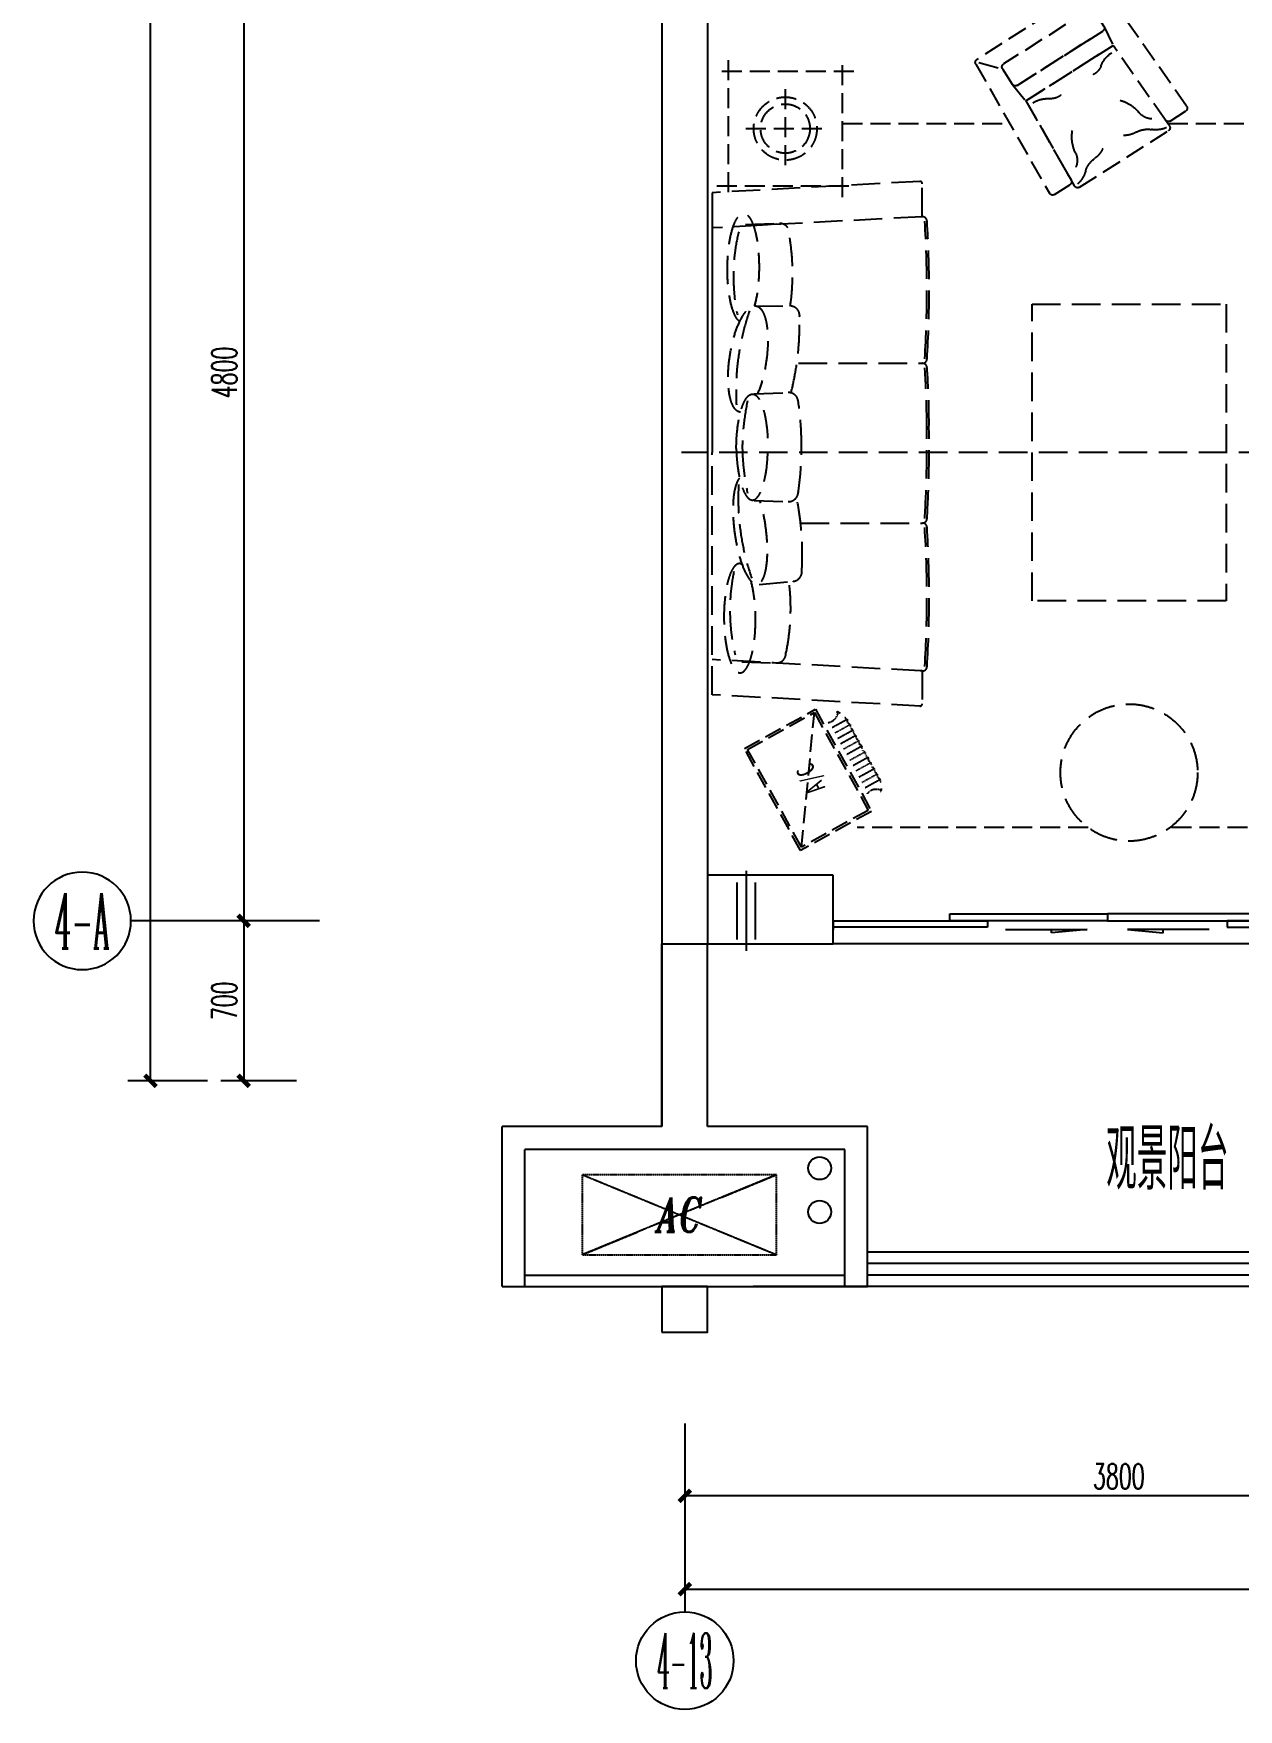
# Model space of a CAD drawing. Extents: x 184967 to 628822, y -100826 to 121332.
# Drawn here: x 391443 to 396719, y 1442 to 8777 of the extents above; entities that cross this region are included whole.
import ezdxf
from ezdxf.enums import TextEntityAlignment as Align

# ---------------------------------------------------------------- set-up
doc = ezdxf.new("R2010")
doc.units = 0
doc.header["$MEASUREMENT"] = 0
for name, pattern in [('$3$DASH', [0.35, 0.25, -0.1]), ('__DASH', [0.35, 0.25, -0.1]), ('DASH', [0.35, 0.25, -0.1])]:
    doc.linetypes.add(name, pattern=pattern)
for name, color, linetype in [('0-活动家具', 55, 'Continuous'), ('AXIS_TEXT', 7, 'Continuous'), ('by', 30, 'Continuous'), ('FF-活动家具', 51, 'Continuous'), ('KT', 8, 'DASH'), ('P10-活动家具', 55, 'DASH'), ('PUB_DIM', 3, 'Continuous'), ('TEXT', 7, 'Continuous'), ('VPIPE-凝结', 150, 'TG_N'), ('VPIPE-雨水', 4, 'TG_Y'), ('WALL', 145, 'Continuous'), ('WINDOW', 141, 'Continuous'), ('栏杆', 4, 'Continuous'), ('看线', 67, 'Continuous')]:
    doc.layers.add(name, color=color, linetype=linetype)
doc.styles.add('_TCH_AXIS', font='COMPLEX', dxfattribs={"bigfont": 'GBCBIG'})
doc.styles.add('COMPLEX', font='COMPLEX')
doc.styles.add('ENGLISH', font='italict.shx')
doc.styles.add('R黑体', font='simhei.ttf', dxfattribs={"width": 0.85})
doc.styles.add('TG_LINETYPE', font='GBXWXT', dxfattribs={"width": 0.7, "height": 3, "bigfont": 'GBCBIG'})
doc.styles.add('宋体', font='romans.shx', dxfattribs={"height": 2, "bigfont": 'gbcbig.shx'})
doc.styles.add('尺寸标注', font='txt.shx', dxfattribs={"width": 0.6, "height": 110})
doc.linetypes.add('TG_N', pattern='A,3,-0.34,["N",TG_LINETYPE,S=0.1,R=0,X=-0.23,Y=-0.08],0', length=3.34)
doc.linetypes.add('TG_Y', pattern='A,3,-0.34,["Y",TG_LINETYPE,S=0.1,R=0,X=-0.23,Y=-0.08],0', length=3.34)
doc.dimstyles.new('1-50', dxfattribs={"dimscale": 50, "dimtxt": 110, "dimasz": 1, "dimexe": 2, "dimexo": 2, "dimgap": 0.6, "dimtad": 1, "dimdec": 0, "dimrnd": 5, "dimtxsty": '尺寸标注', "dimblk": 'ARCHTICK', "dimcen": 2.5, "dimclrd": 251, "dimclre": 251, "dimclrt": 50, "dimadec": 0, "dimazin": 0, "dimtfac": 1, "dimtdec": 0, "dimtix": 1, "dimtmove": 2, "dimatfit": 3, "dimldrblk": 'DOT', "dimfxl": 0, "dimarcsym": 0})

# ---------------------------------------------------------------- blocks, each defined once
blk = doc.blocks.new('awrtt')
at = {"layer": 'KT', "linetype": 'DASH'}
for p, q in [((195123.3, -20712.9), (194273.3, -20712.9)), ((194273.3, -20712.9), (194516.2, -20812.9)), ((195123.3, -20712.9), (194273.3, -21062.9)), ((194273.3, -21062.9), (194273.3, -20712.9)), ((194273.3, -20712.9), (195123.3, -21062.9)), ((194880.5, -20812.9), (195123.3, -20712.9)), ((195123.3, -21062.9), (195123.3, -20712.9)), ((195123.3, -21062.9), (195123.3, -20712.9)), ((194273.3, -21062.9), (194516.2, -20962.9)), ((194880.5, -20962.9), (195123.3, -21062.9)), ((194273.3, -21062.9), (195123.3, -21062.9))]:
    blk.add_line(p, q, dxfattribs=at)
at = {"layer": 'KT', "linetype": 'DASH', "style": 'ENGLISH', "width": 0.75}
blk.add_text('AC', height=150, dxfattribs=at).set_placement((194698.3, -20887.9), align=Align.MIDDLE_CENTER)
blk = doc.blocks.new('A$C66E365A4')
at = {"layer": '栏杆'}
for p, q in [((0, 0), (0, -350)), ((-40, -50), (-40, -300)), ((40, -50), (40, -300))]:
    blk.add_line(p, q, dxfattribs=at)
blk = doc.blocks.new('$DorLib2D$00000138')
at = {"color": 0, "linetype": 'Continuous'}
for p, q in [((-0.2875, 0), (-0.2875, 0.1538)), ((-0.2875, 0.1538), (0, 0.1538)), ((0, 0.1538), (0, 0)), ((0.2875, 0.1538), (0, 0.1538)), ((0.2875, 0), (0.2875, 0.1538)), ((-0.5, -0.1399), (-0.5, 0)), ((-0.5, 0), (-0.2187, 0)), ((0, 0), (-0.2875, 0)), ((-0.2187, 0), (-0.2187, -0.1399)), ((0, 0), (0.2875, 0)), ((0.2187, 0), (0.2187, -0.1399)), ((0.5, 0), (0.2187, 0)), ((0.5, 0), (0.5, -0.1946)), ((0.5, -0.1399), (0.5, 0)), ((-0.2187, -0.1399), (-0.5, -0.1399)), ((0.2187, -0.1399), (0.5, -0.1399)), ((-0.1857, -0.186), (-0.037, -0.186)), ((-0.037, -0.186), (-0.1019, -0.2583)), ((-0.1019, -0.2583), (-0.1019, -0.186)), ((0.1857, -0.186), (0.037, -0.186)), ((0.037, -0.186), (0.1019, -0.2583)), ((0.1019, -0.2583), (0.1019, -0.186))]:
    blk.add_line(p, q, dxfattribs=at)
blk = doc.blocks.new('_ArchTick')
at = {"color": 0, "linetype": 'ByBlock', "const_width": 0.4}
blk.add_lwpolyline([(-0.5, -0.5), (0.5, 0.5)], dxfattribs=at)
blk = doc.blocks.new('*D1077')
at = {"layer": 'Defpoints', "color": 0, "linetype": 'ByBlock', "transparency": 16777216}
for p in [(391955.3, 14993.4), (392694.4, 14993.4), (392694.4, 4193.4)]:
    blk.add_point(p, dxfattribs=at)
at = {"layer": 'PUB_DIM', "color": 251, "lineweight": -2, "transparency": 16777216}
for p, q in [((392205.3, 14993.4), (391855.3, 14993.4)), ((391955.3, 4193.4), (391955.3, 14993.4)), ((392205.3, 4193.4), (391855.3, 4193.4))]:
    blk.add_line(p, q, dxfattribs=at)
at = {"layer": 'PUB_DIM', "color": 251, "linetype": 'ByBlock', "lineweight": -2, "transparency": 16777216, "xscale": 50, "yscale": 50, "zscale": 50}
for p, rotation in [((391955.3, 14993.4), 90), ((391955.3, 4193.4), 270)]:
    blk.add_blockref('_ArchTick', p, dxfattribs=dict(at, rotation=rotation))
at = {"layer": 'PUB_DIM', "color": 50, "linetype": 'ByBlock', "transparency": 16777216, "insert": (391870.3, 9593.4), "char_height": 110, "attachment_point": 5, "rotation": 90, "style": '尺寸标注'}
blk.add_mtext('10800', dxfattribs=at)
blk = doc.blocks.new('_Dot')
at = {"color": 0, "linetype": 'ByBlock', "lineweight": -2}
blk.add_line((-0.5, 0), (-1, 0), dxfattribs=at)
at = {"color": 0, "linetype": 'ByBlock', "const_width": 0.5}
blk.add_lwpolyline([(-0.25, 0, 1), (0.25, 0, 1)], format="xyb", close=True, dxfattribs=at)
blk = doc.blocks.new('*D1081')
at = {"layer": 'Defpoints', "color": 0, "linetype": 'ByBlock', "transparency": 16777216}
for p in [(392694.4, 9693.4), (392363.1, 4893.4), (392694.4, 4893.4)]:
    blk.add_point(p, dxfattribs=at)
at = {"layer": 'PUB_DIM', "color": 251, "lineweight": -2, "transparency": 16777216}
for p, q in [((392594.4, 9693.4), (392263.1, 9693.4)), ((392363.1, 9693.4), (392363.1, 4893.4)), ((392594.4, 4893.4), (392263.1, 4893.4))]:
    blk.add_line(p, q, dxfattribs=at)
at = {"layer": 'PUB_DIM', "color": 251, "linetype": 'ByBlock', "lineweight": -2, "transparency": 16777216, "xscale": 50, "yscale": 50, "zscale": 50}
for p, rotation in [((392363.1, 9693.4), 90), ((392363.1, 4893.4), 270)]:
    blk.add_blockref('_ArchTick', p, dxfattribs=dict(at, rotation=rotation))
at = {"layer": 'PUB_DIM', "color": 50, "linetype": 'ByBlock', "transparency": 16777216, "insert": (392278.1, 7293.4), "char_height": 110, "attachment_point": 5, "rotation": 90, "style": '尺寸标注'}
blk.add_mtext('4800', dxfattribs=at)
blk = doc.blocks.new('*D1082')
at = {"layer": 'Defpoints', "color": 0, "linetype": 'ByBlock', "transparency": 16777216}
for p in [(392694.4, 4893.4), (392363.1, 4193.4), (392694.4, 4193.4)]:
    blk.add_point(p, dxfattribs=at)
at = {"layer": 'PUB_DIM', "color": 251, "lineweight": -2, "transparency": 16777216}
for p, q in [((392594.4, 4893.4), (392263.1, 4893.4)), ((392363.1, 4893.4), (392363.1, 4193.4)), ((392594.4, 4193.4), (392263.1, 4193.4))]:
    blk.add_line(p, q, dxfattribs=at)
at = {"layer": 'PUB_DIM', "color": 251, "linetype": 'ByBlock', "lineweight": -2, "transparency": 16777216, "xscale": 50, "yscale": 50, "zscale": 50}
for p, rotation in [((392363.1, 4893.4), 90), ((392363.1, 4193.4), 270)]:
    blk.add_blockref('_ArchTick', p, dxfattribs=dict(at, rotation=rotation))
at = {"layer": 'PUB_DIM', "color": 50, "linetype": 'ByBlock', "transparency": 16777216, "insert": (392278.1, 4543.4), "char_height": 110, "attachment_point": 5, "rotation": 90, "style": '尺寸标注'}
blk.add_mtext('700', dxfattribs=at)
blk = doc.blocks.new('_AXISO')
blk.add_circle((0, 0), 0.5)
at = {"layer": 'AXIS_TEXT', "style": 'COMPLEX', "width": 1.041667}
blk.add_attdef('A', text='', height=0.56, dxfattribs=at).set_placement((-0.25, -0.28), (0.25, -0.28), align=Align.FIT)
blk = doc.blocks.new('*D1089')
at = {"layer": 'Defpoints', "color": 0, "linetype": 'ByBlock', "transparency": 16777216}
for p in [(394294.4, 2693.4), (403794.4, 2693.4), (403794.4, 1968.2)]:
    blk.add_point(p, dxfattribs=at)
at = {"layer": 'PUB_DIM', "color": 251, "lineweight": -2, "transparency": 16777216}
for p, q in [((394294.4, 2218.2), (394294.4, 1868.2)), ((403794.4, 2218.2), (403794.4, 1868.2)), ((394294.4, 1968.2), (403794.4, 1968.2))]:
    blk.add_line(p, q, dxfattribs=at)
at = {"layer": 'PUB_DIM', "color": 251, "linetype": 'ByBlock', "lineweight": -2, "transparency": 16777216, "xscale": 50, "yscale": 50, "zscale": 50, "rotation": 180}
blk.add_blockref('_ArchTick', (394294.4, 1968.2), dxfattribs=at)
at = {"layer": 'PUB_DIM', "color": 251, "linetype": 'ByBlock', "lineweight": -2, "transparency": 16777216, "xscale": 50, "yscale": 50, "zscale": 50}
blk.add_blockref('_ArchTick', (403794.4, 1968.2), dxfattribs=at)
at = {"layer": 'PUB_DIM', "color": 50, "linetype": 'ByBlock', "transparency": 16777216, "insert": (399044.4, 2053.2), "char_height": 110, "attachment_point": 5, "style": '尺寸标注'}
blk.add_mtext('9500', dxfattribs=at)
blk = doc.blocks.new('*D1090')
at = {"layer": 'Defpoints', "color": 0, "linetype": 'ByBlock', "transparency": 16777216}
for p in [(394294.4, 2693.4), (398094.4, 2693.4), (394294.4, 2377.1)]:
    blk.add_point(p, dxfattribs=at)
at = {"layer": 'PUB_DIM', "color": 251, "lineweight": -2, "transparency": 16777216}
for p, q in [((394294.4, 2593.4), (394294.4, 2277.1)), ((398094.4, 2593.4), (398094.4, 2277.1)), ((398094.4, 2377.1), (394294.4, 2377.1))]:
    blk.add_line(p, q, dxfattribs=at)
at = {"layer": 'PUB_DIM', "color": 251, "linetype": 'ByBlock', "lineweight": -2, "transparency": 16777216, "xscale": 50, "yscale": 50, "zscale": 50, "rotation": 180}
blk.add_blockref('_ArchTick', (394294.4, 2377.1), dxfattribs=at)
at = {"layer": 'PUB_DIM', "color": 251, "linetype": 'ByBlock', "lineweight": -2, "transparency": 16777216, "xscale": 50, "yscale": 50, "zscale": 50}
blk.add_blockref('_ArchTick', (398094.4, 2377.1), dxfattribs=at)
at = {"layer": 'PUB_DIM', "color": 50, "linetype": 'ByBlock', "transparency": 16777216, "insert": (396194.4, 2462.1), "char_height": 110, "attachment_point": 5, "style": '尺寸标注'}
blk.add_mtext('3800', dxfattribs=at)
blk = doc.blocks.new('圆柱空调平面')
at = {"color": 8, "linetype": 'DASH', "ltscale": 300}
blk.add_line((-244.3, 131.2), (244.3, -202.5), dxfattribs=at)
at = {"linetype": 'DASH', "ltscale": 300}
blk.add_lwpolyline([(-255, 141.8), (255, 141.8), (255, -213.2), (-255, -213.2)], close=True, dxfattribs=at)
at = {"color": 8, "linetype": 'DASH', "ltscale": 300}
blk.add_lwpolyline([(-244.3, 131.2), (244.3, 131.2), (244.3, -202.5), (-244.3, -202.5)], close=True, dxfattribs=at)
at = {"linetype": 'DASH', "ltscale": 0.185556}
for points in [[(-197.1, -295.8), (-199.3, -285.9)], [(-150.3, -238.6), (-150.3, -313.7)], [(-123.4, -238.6), (-123.4, -313.7)], [(-96.6, -238.6), (-96.6, -313.7)], [(-66.6, -238.6), (-66.6, -313.7)], [(-39.7, -238.6), (-39.7, -313.7)], [(-12.8, -238.6), (-12.8, -313.7)], [(16.3, -238.6), (16.3, -313.7)], [(43.2, -238.6), (43.2, -313.7)], [(70.1, -238.6), (70.1, -313.7)], [(96.2, -238.6), (96.2, -313.7)], [(123.1, -238.6), (123.1, -313.7)], [(150, -238.6), (150, -313.7)], [(197.1, -295.8), (199.3, -285.9)], [(-197.1, -295.8), (-187.7, -299.7)], [(-150.3, -313.7), (-161.6, -308.5)], [(-150.3, -313.7), (-139, -308.5)], [(-123.4, -313.7), (-134.7, -308.5)], [(-123.4, -313.7), (-112.2, -308.5)], [(-96.6, -313.7), (-107.8, -308.5)], [(-96.6, -313.7), (-85.3, -308.5)], [(-66.6, -313.7), (-77.9, -308.5)], [(-66.6, -313.7), (-55.3, -308.5)], [(-39.7, -313.7), (-51, -308.5)], [(-39.7, -313.7), (-28.4, -308.5)], [(-12.8, -313.7), (-24.1, -308.5)], [(-12.8, -313.7), (-1.6, -308.5)], [(16.3, -313.7), (5.1, -308.5)], [(16.3, -313.7), (27.6, -308.5)], [(43.2, -313.7), (31.9, -308.5)], [(43.2, -313.7), (54.5, -308.5)], [(70.1, -313.7), (58.8, -308.5)], [(70.1, -313.7), (81.4, -308.5)], [(96.2, -313.7), (84.9, -308.5)], [(96.2, -313.7), (107.5, -308.5)], [(123.1, -313.7), (111.8, -308.5)], [(123.1, -313.7), (134.3, -308.5)], [(150, -313.7), (138.7, -308.5)], [(150, -313.7), (161.2, -308.5)], [(197.1, -295.8), (187.7, -299.7)]]:
    blk.add_lwpolyline(points, dxfattribs=at)
for centre, start, end in [((-227.2, -252.2), 304.63957, 21.47821), ((227.2, -252.2), 158.52179, 235.36043)]:
    blk.add_arc(centre, 53, start, end, dxfattribs=at)
at = {"style": 'R黑体', "width": 0.8}
blk.add_text('A/C', height=79.93, dxfattribs=at).set_placement((-2.3, -47.5), align=Align.MIDDLE_CENTER)
blk = doc.blocks.new('A$C2F5E18E7')
at = {"layer": 'P10-活动家具', "linetype": '$3$DASH', "ltscale": 500}
for p, q in [((909.4, 2296.4), (0, 2246.9)), ((919.9, 2142.8), (919.9, 2286.4)), ((0, 2246.9), (0, 1109.8)), ((919.5, 2141.7), (0, 2092.8)), ((184.8, 1751.5), (344.3, 1750.7)), ((378.2, 1500.2), (921.1, 1500.2)), ((183.8, 1367), (332.9, 1372.3)), ((0, 49.5), (0, 1109.8)), ((0, 49.5), (0, 1109.8)), ((183.8, 900.3), (332.9, 895)), ((387, 801.2), (921.1, 801.2)), ((205.4, 532.6), (354, 545.9)), ((910.4, 154.1), (0, 203.6)), ((919.5, 153.6), (910.4, 154.1)), ((919.9, 153.6), (919.9, 10)), ((909.9, 0), (0, 49.5))]:
    blk.add_line(p, q, dxfattribs=at)
at = {"layer": 'P10-活动家具', "color": 250, "ltscale": 500}
for p, q in [((0, 2170.1), (0, 1109.8)), ((145.1, 2107.1), (294.2, 2112.4)), ((283.2, 2108.6), (149.3, 2101.6)), ((241.6, 2106.4), (161.9, 2102.3)), ((129.9, 193.9), (279, 188.7))]:
    blk.add_line(p, q, dxfattribs=at)
for centre, radius, start, end in [((909.9, 2286.4), 10, 0, 93.01279), ((922.7, 1881.1), 829.9, 166.40376, 191.76426), ((-475.8, 1853.5), 797.8, 18.61447, 18.64195), ((295.7, 2069.9), 42.5, 33.84067, 92.02227), ((-3858.1, 1821.3), 4798.1, 356.39293, 3.59792), ((1174.5, 1379.2), 1070.3, 160.91205, 183.23306), ((-2342.5, 1243.2), 3281.7, 359.485, 4.15081), ((1201.8, 1114.2), 1070.3, 168.03404, 179.27687), ((334.4, 1329.8), 42.5, 16.39292, 92.02227), ((334.4, 1329.8), 42.5, 359.73362, 1.10685), ((-4179.7, 1127.4), 5119.5, 356.56299, 0.96353), ((1201.8, 1153.1), 1070.3, 181.36364, 191.96596), ((1184.2, 909.8), 1070.3, 176.76694, 199.08795), ((-3952, 477), 4892, 356.43573, 3.57332), ((907.5, 420), 829.9, 168.23574, 193.59624), ((-491, 447.6), 797.8, 341.35805, 341.38553)]:
    blk.add_arc(centre, radius, start, end, dxfattribs=at)
at = {"layer": 'P10-活动家具', "linetype": '$3$DASH', "ltscale": 500}
for centre, radius, start, end in [((920.6, 2121.7), 20, 3.7459, 93.01279), ((-613.4, 1893), 965.5, 351.53977, 11.99133), ((-3858.1, 1821.3), 4808.1, 356.39346, 3.59739), ((340.5, 1708.4), 42.5, 352.61163, 84.90028), ((-886.7, 1677.3), 1269.5, 346.03449, 0.81337), ((920.6, 1480.2), 20, 3.74199, 91.39718), ((920.5, 1520.2), 20, 271.39718, 356.2445), ((-2342.5, 1243.2), 3291.7, 359.485, 4.15081), ((-874.3, 1143.8), 1265.1, 359.27141, 9.00588), ((-4179.7, 1127.4), 5129.5, 356.56299, 0.96353), ((-874.3, 1123.5), 1265.1, 350.99412, 0.1868), ((334.4, 937.5), 42.5, 267.97773, 343.60708), ((-870.7, 664.8), 1265.1, 356.78037, 11.43625), ((334.4, 937.5), 42.5, 358.89315, 0.26638), ((920.6, 821.2), 20, 268.60282, 356.25801), ((920.5, 781.2), 20, 3.7555, 88.60282), ((-3952, 477), 4902, 356.43624, 3.57281), ((350.3, 588.2), 42.5, 275.09972, 7.38837), ((-599.1, 427.1), 942.7, 348.01456, 7.143), ((280.5, 231.1), 42.5, 267.97773, 0.26638), ((920.6, 173.6), 20, 266.98721, 356.2541), ((909.9, 10), 10, 266.98721, 0)]:
    blk.add_arc(centre, radius, start, end, dxfattribs=at)
at = {"layer": 'P10-活动家具', "linetype": '$3$DASH', "ltscale": 500, "extrusion": (0, 0, -1)}
for centre, major_axis, ratio, start_param, end_param in [((135.8, 1916.7), (1.7, 239), 0.289653, 3.343252, 8.61472), ((156.6, 1518.9), (34.7, 232.4), 0.342983, 3.115548, 8.511087), ((174.5, 1126.6), (1.7, 239), 0.289653, -1.56819, 1.564113)]:
    blk.add_ellipse(centre, major_axis=major_axis, ratio=ratio, start_param=start_param, end_param=end_param, dxfattribs=at)
at = {"layer": 'P10-活动家具', "linetype": '$3$DASH', "ltscale": 500}
for centre, major_axis, start_param, end_param in [((174.5, 1140.7), (-1.7, 239), 1.623473, 4.655635), ((166.3, 770.1), (-31.3, 237), 0.253375, 5.250818), ((120.6, 384.4), (-1.7, 239), -0.16583, 5.452765)]:
    blk.add_ellipse(centre, major_axis=major_axis, ratio=0.289653, start_param=start_param, end_param=end_param, dxfattribs=at)
blk = doc.blocks.new('A$C33A07282')
at = {"linetype": '$3$DASH', "ltscale": 350}
for p, q in [((50, 600), (50, 0)), ((550, 0), (550, 600)), ((600, 550), (0, 550)), ((300, 472.4), (300, 127.6)), ((127.6, 300), (472.4, 300)), ((0, 50), (600, 50))]:
    blk.add_line(p, q, dxfattribs=at)
blk.add_circle((300, 300), 138.2, dxfattribs=at)
at = {"color": 1, "linetype": '$3$DASH', "ltscale": 350}
blk.add_circle((300, 300), 107.8, dxfattribs=at)
blk = doc.blocks.new('A$C207B43BC')
at = {"layer": 'P10-活动家具', "linetype": '$3$DASH', "ltscale": 350}
for p, q in [((563.1, 850, 0), (636.2, 880.7, 0)), ((98.4, 689, 0), (522.9, 867.5, 0)), ((543.9, 858.3, 0), (554.4, 829.9, 0)), ((554.4, 829.9, 0), (691.7, 455.6, 0)), ((554.4, 829.9, 0), (691.7, 455.6, 0)), ((657.2, 871.6, 0), (881.1, 261.2, 0)), ((90.2, 667.6, 0), (103.2, 640.2, 0)), ((281.1, 8.9, 0), (1.5, 595.9, 0)), ((9.7, 617.3, 0), (82.8, 648, 0)), ((274.7, 280.2, 0), (103.2, 640.2, 0)), ((274.7, 280.2, 0), (691.7, 455.6, 0)), ((738.4, 373.9, 0), (691.7, 455.6, 0)), ((738.4, 373.9, 0), (691.7, 455.6, 0)), ((308.8, 210.4, 0), (717.7, 382.3, 0)), ((738.4, 373.9, 0), (769.1, 300.9, 0)), ((738.4, 373.9, 0), (769.1, 300.9, 0)), ((866.2, 255.8, 0), (769.1, 300.9, 0)), ((866.2, 255.8, 0), (769.1, 300.9, 0)), ((300.4, 189.7, 0), (274.7, 280.2, 0)), ((300.4, 189.7, 0), (274.7, 280.2, 0)), ((872.3, 241.1, 0), (301.5, 1.1, 0)), ((760.7, 280.1, 0), (351.8, 108.2, 0)), ((760.7, 280.1, 0), (351.8, 108.2, 0)), ((331.1, 116.7, 0), (300.4, 189.7, 0)), ((331.1, 116.7, 0), (300.4, 189.7, 0)), ((295.4, 15.7, 0), (331.1, 116.7, 0)), ((295.4, 15.7, 0), (331.1, 116.7, 0))]:
    blk.add_line(p, q, dxfattribs=at)
at = {"layer": 'P10-活动家具', "color": 250, "ltscale": 400}
for p, q in [((274.7, 280.2, 0), (103.2, 640.2, 0)), ((274.7, 280.2, 0), (691.7, 455.6, 0)), ((308.8, 210.4, 0), (717.7, 382.3, 0))]:
    blk.add_line(p, q, dxfattribs=at)
at = {"layer": 'P10-活动家具', "color": 250, "ltscale": 400, "elevation": 0}
for points in [[(529.1, 852.9, 0.13045), (485.2, 803, -0.166434), (435.1, 753.6, 0.138962), (394.4, 717.6, -0.132288)], [(529.1, 852.9, 0.13045), (485.2, 803, -0.166434), (435.1, 753.6, 0.138962), (394.4, 717.6, -0.132288)], [(524.6, 778.9, 0.215808), (515.4, 715.5, -0.158378), (512.1, 617.6, -0.75133)], [(524.6, 778.9, 0.215808), (515.4, 715.5, -0.158378), (512.1, 617.6, -0.75133)], [(104.5, 674.4, -0.13045), (170.8, 670.8, 0.166434), (241.2, 672.1, -0.138962), (295.4, 675.9, 0.132288)], [(104.5, 674.4, -0.13045), (170.8, 670.8, 0.166434), (241.2, 672.1, -0.138962), (295.4, 675.9, 0.132288)], [(160.5, 625.8, -0.215808), (212.3, 588, 0.158378), (284.5, 521.9, 0.75133)], [(160.5, 625.8, -0.215808), (212.3, 588, 0.158378), (284.5, 521.9, 0.75133)], [(662.2, 468.8, -0.157856), (587.4, 463.5, 0.195258), (535.6, 456.1, 0.506042)], [(662.2, 468.8, -0.157856), (587.4, 463.5, 0.195258), (535.6, 456.1, 0.506042)], [(285.8, 310.5, 0.157856), (341.9, 360.3, -0.195258), (383.5, 392.2, -0.506042)], [(285.8, 310.5, 0.157856), (341.9, 360.3, -0.195258), (383.5, 392.2, -0.506042)]]:
    blk.add_lwpolyline(points, format="xyb", dxfattribs=at)
at = {"layer": 'P10-活动家具', "linetype": '$3$DASH', "ltscale": 350}
for centre, start, end in [((642.3, 866.1, 0), 20.14269, 112.80569), ((529.1, 852.9, 0), 20.14269, 112.80569), ((569.2, 835.4, 0), 112.80569, 200.14269), ((104.5, 674.4, 0), 112.80569, 205.46869), ((15.8, 602.7, 0), 112.80569, 205.46869), ((88.9, 633.4, 0), 25.46869, 112.80569), ((754.5, 294.7, 0), 292.80569, 22.80569), ((754.5, 294.7, 0), 292.80569, 22.80569), ((866.2, 255.8, 0), 292.80569, 20.14269), ((345.7, 122.8, 0), 202.80569, 292.80569), ((345.7, 122.8, 0), 202.80569, 292.80569)]:
    blk.add_arc(centre, 15.8, start, end, dxfattribs=at)
at = {"layer": 'P10-活动家具', "color": 250, "ltscale": 400}
for centre, start, end in [((723.8, 367.7, 0), 22.80569, 112.80569), ((723.8, 367.7, 0), 22.80569, 112.80569), ((315, 195.8, 0), 112.80569, 202.80569), ((315, 195.8, 0), 112.80569, 202.80569), ((295.4, 15.7, 0), 205.46869, 292.80569)]:
    blk.add_arc(centre, 15.8, start, end, dxfattribs=at)

msp = doc.modelspace()

# ---------------------------------------------------------------- linework, layer by layer
at = {"color": 6, "linetype": 'DASH', "ltscale": 500}
msp.add_line((397894.4, 6943.4), (394280.2, 6943.4), dxfattribs=at)
at = {"layer": 'by'}
for points in [[(393594.4, 3343.4), (394994.4, 3343.4)], [(393594.4, 3293.4), (394994.4, 3293.4)]]:
    msp.add_lwpolyline(points, dxfattribs=at)
at = {"layer": 'FF-活动家具', "color": 251, "linetype": '$3$DASH', "ltscale": 350}
for points in [[(394984.4, 8383.6), (395714.5, 8383.6)], [(396409, 8383.6), (397370.3, 8383.6), (397370.3, 5302), (396418.8, 5302)], [(396059.9, 5302), (395049.6, 5302)]]:
    msp.add_lwpolyline(points, dxfattribs=at)
at = {"layer": 'P10-活动家具', "linetype": 'DASH', "ltscale": 500}
msp.add_lwpolyline([(395814.6, 7593.1), (396664.1, 7593.1), (396664.1, 6293.7), (395814.6, 6293.7)], close=True, dxfattribs=at)
msp.add_circle((396239.4, 5542.4), 300, dxfattribs=at)
at = {"layer": 'PUB_DIM', "linetype": 'ByBlock'}
for p, q in [((392694.4, 4893.4), (391869.5, 4893.4)), ((394294.4, 2693.4), (394294.4, 1868.5))]:
    msp.add_line(p, q, dxfattribs=at)
at = {"layer": 'VPIPE-凝结', "linetype": 'Continuous'}
msp.add_circle((394884.7, 3810.9), 50, dxfattribs=at)
at = {"layer": 'VPIPE-雨水', "linetype": 'Continuous'}
msp.add_circle((394884.7, 3619.5), 50, dxfattribs=at)
at = {"layer": 'WALL'}
for p, q in [((394194.4, 13593.4), (394194.4, 3993.4)), ((394394.4, 13393.4), (394394.4, 4993.4)), ((394944.4, 5093.4), (394394.4, 5093.4)), ((394944.4, 4793.4), (394944.4, 5093.4)), ((394394.4, 4993.4), (394394.4, 4793.4)), ((394194.4, 3993.4), (394194.4, 4793.4)), ((394194.4, 4793.4), (394394.4, 4793.4)), ((394394.4, 3993.4), (394394.4, 4793.4)), ((394394.4, 4793.4), (394944.4, 4793.4)), ((394194.4, 3993.4), (393494.4, 3993.4)), ((393494.4, 3893.4), (393494.4, 3993.4)), ((393494.4, 3293.4), (393494.4, 3993.4)), ((395094.4, 3993.4), (394394.4, 3993.4)), ((395094.4, 3293.4), (395094.4, 3993.4)), ((394294.4, 3893.4), (393594.4, 3893.4)), ((393594.4, 3293.4), (393594.4, 3893.4)), ((394994.4, 3893.4), (394294.4, 3893.4)), ((394994.4, 3293.4), (394994.4, 3893.4)), ((393494.4, 3293.4), (393594.4, 3293.4)), ((394994.4, 3293.4), (395094.4, 3293.4))]:
    msp.add_line(p, q, dxfattribs=at)
msp.add_lwpolyline([(394194.4, 3093.4), (394394.4, 3093.4), (394394.4, 3293.4), (394194.4, 3293.4)], close=True, dxfattribs=at)
at = {"layer": 'WINDOW'}
msp.add_line((397344.4, 4793.4), (394944.4, 4793.4), dxfattribs=at)
at = {"layer": '栏杆'}
for points in [[(400694.4, 4193.4), (400694.4, 3393.4), (395094.4, 3393.4)], [(400744.4, 4193.4), (400744.4, 3343.4), (395094.4, 3343.4)]]:
    msp.add_lwpolyline(points, dxfattribs=at)
at = {"layer": '看线'}
for points in [[(400794.4, 4193.4), (400794.4, 3293.4), (394594.4, 3293.4)], [(400644.4, 4193.4), (400644.4, 3443.4), (395094.4, 3443.4)]]:
    msp.add_lwpolyline(points, dxfattribs=at)

# ---------------------------------------------------------------- block references
msp.add_blockref('awrtt', (199572.9, 24495.3))
at = {"layer": '0-活动家具', "linetype": '__DASH', "ltscale": 0.4, "xscale": -1, "rotation": 235.2034207744297}
msp.add_blockref('A$C207B43BC', (395400.7, 8416.9, 0), dxfattribs=at)
at = {"layer": '0-活动家具', "linetype": '__DASH', "ltscale": 0.4}
for name, p in [('A$C33A07282', (394434.4, 8061)), ('A$C2F5E18E7', (394414.4, 5833.6))]:
    msp.add_blockref(name, p, dxfattribs=at)
at = {"layer": '0-活动家具', "linetype": '__DASH', "ltscale": 0.4, "rotation": 118.8721227175281}
msp.add_blockref('圆柱空调平面', (394802.4, 5493.2), dxfattribs=at)
at = {"layer": 'KT', "color": 2, "extrusion": (0, 0, -1), "zscale": -1, "rotation": 180}
msp.add_blockref('A$C66E365A4', (-394563.9, 4762), dxfattribs=at)
at = {"layer": 'PUB_DIM', "linetype": 'ByBlock'}
ref = msp.add_blockref('_AXISO', (391656.2, 4893.4), dxfattribs=dict(at, xscale=-426.6560000000001, yscale=426.6560000000001, zscale=426.6560000000001))
ref.add_attrib('A', '4-A', dxfattribs={"layer": 'AXIS_TEXT', "height": 241.35, "style": '_TCH_AXIS', "width": 0.323077}).set_placement((391535.5, 4772.7), (391776.9, 4772.7), align=Align.FIT)
ref = msp.add_blockref('_AXISO', (394294.4, 1655.2), dxfattribs=dict(at, xscale=426.6560000000001, yscale=426.6560000000001, zscale=426.6560000000001, rotation=180))
ref.add_attrib('A', '4-13', dxfattribs={"layer": 'AXIS_TEXT', "height": 241.35, "style": '_TCH_AXIS', "width": 0.276316}).set_placement((394173.7, 1534.5), (394415.1, 1534.5), align=Align.FIT)
at = {"layer": 'WINDOW', "xscale": 2400, "yscale": -200, "zscale": 2400, "rotation": 180}
msp.add_blockref('$DorLib2D$00000138', (396144.4, 4893.4), dxfattribs=at)

# ---------------------------------------------------------------- texts
at = {"layer": 'TEXT', "style": '宋体', "width": 0.7}
msp.add_text('观景阳台', height=265.82, dxfattribs=at).set_placement((396139.1, 3717))

# ---------------------------------------------------------------- dimensions: what is measured, and where the dimension line sits
at = {"layer": 'PUB_DIM', "linetype": 'ByBlock'}
for p1, p2, distance, picture, middle in [((392694.4, 4193.4), (392694.4, 14993.4), 739.1, '*D1077', (391870.3, 9593.4)), ((394294.4, 2693.4), (403794.4, 2693.4), -725.2, '*D1089', (399044.4, 2053.2))]:
    dim = msp.add_aligned_dim(p1=p1, p2=p2, distance=distance, dimstyle='1-50', override={"dimfxl": 5, "dimfxlon": 1}, dxfattribs=at)
    dim.commit()
    dim.dimension.update_dxf_attribs({"geometry": picture, "text_midpoint": middle})
for base, p1, p2, angle, picture, middle in [((392363.1, 4893.4), (392694.4, 9693.4), (392694.4, 4893.4), 270, '*D1081', (392278.1, 7293.4)), ((392363.1, 4193.4), (392694.4, 4893.4), (392694.4, 4193.4), 270, '*D1082', (392278.1, 4543.4)), ((394294.4, 2377.1), (398094.4, 2693.4), (394294.4, 2693.4), 180, '*D1090', (396194.4, 2462.1))]:
    dim = msp.add_linear_dim(base=base, p1=p1, p2=p2, angle=angle, dimstyle='1-50', override={"dimfxl": 5, "dimfxlon": 1}, dxfattribs=at)
    dim.commit()
    dim.dimension.update_dxf_attribs({"geometry": picture, "text_midpoint": middle})

doc.saveas('drawing.dxf')
